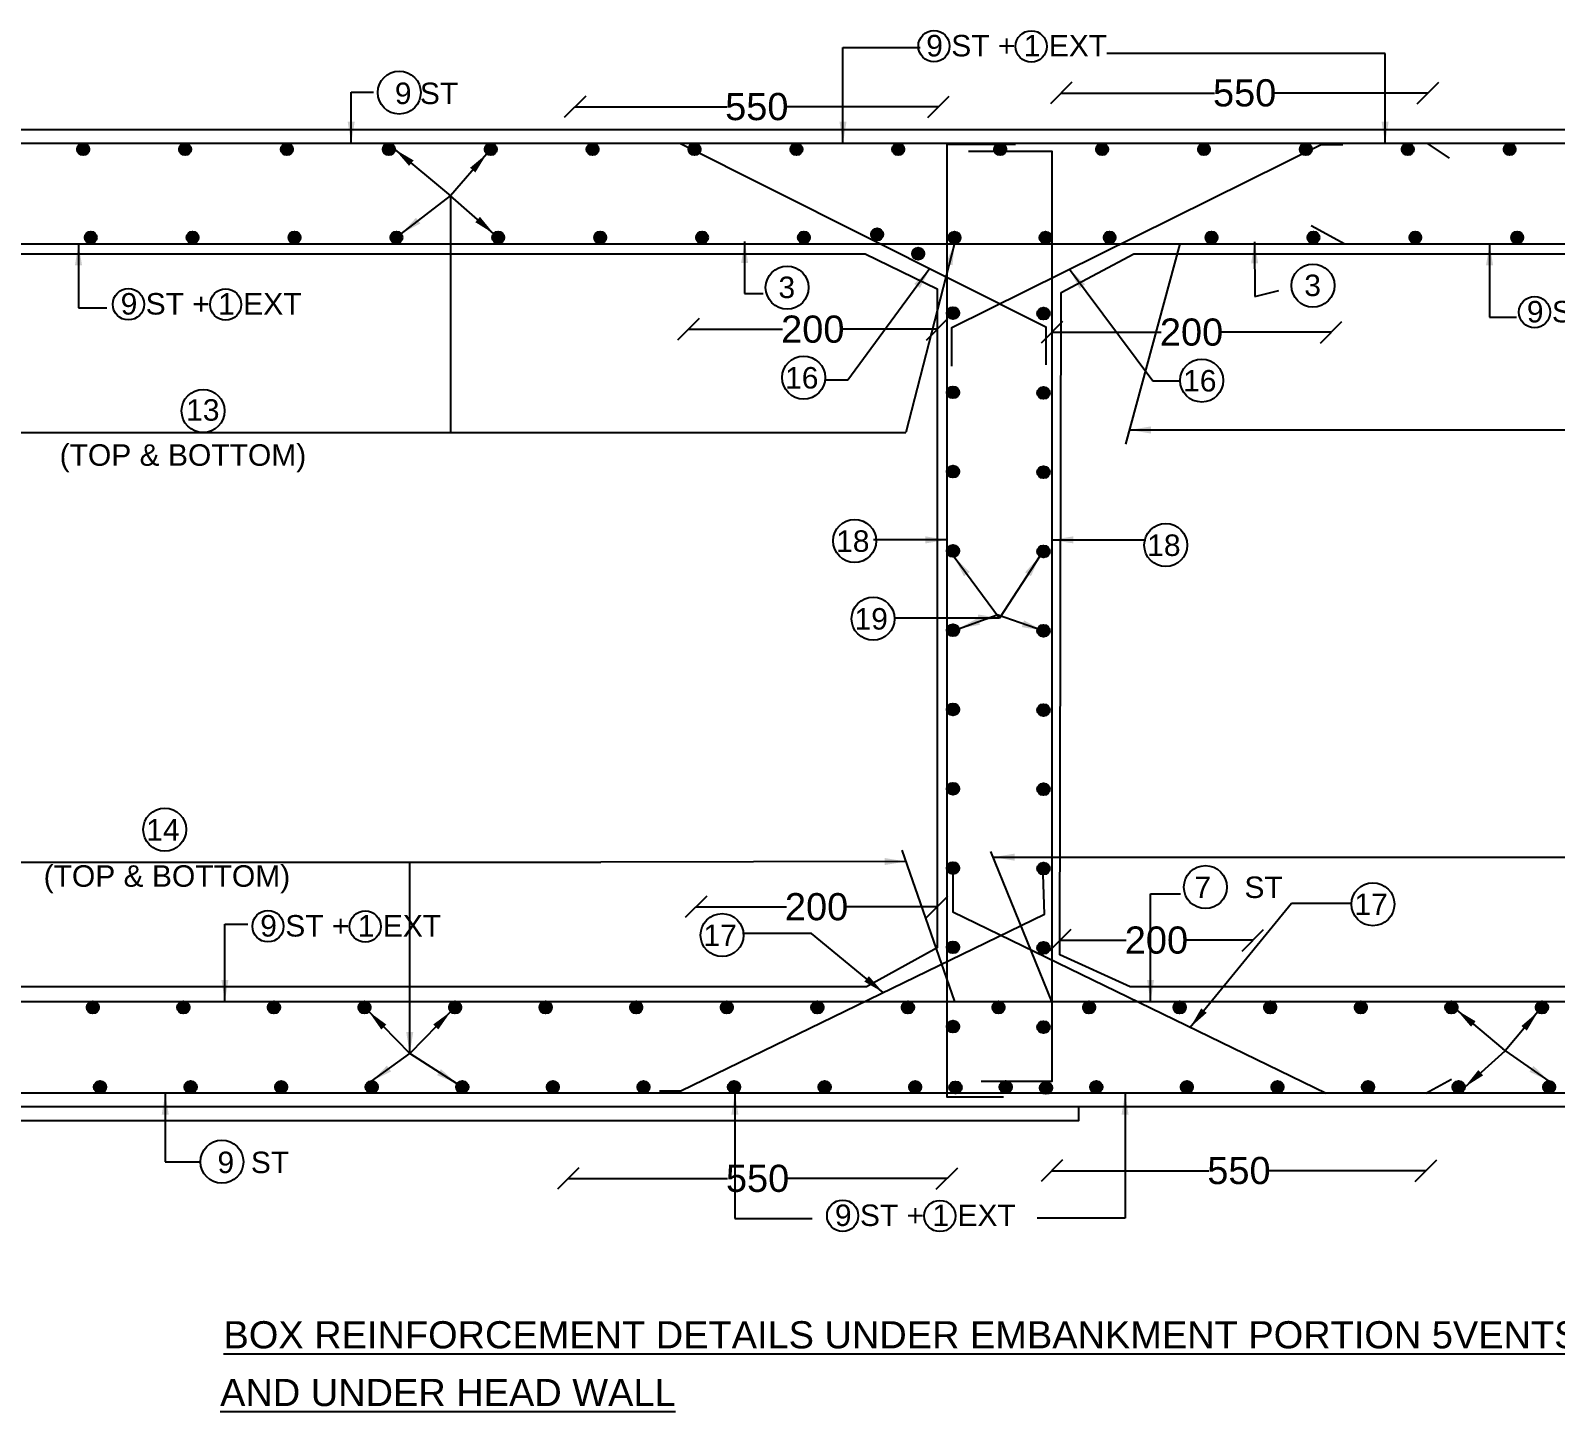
# Model space of a CAD drawing. Header units: millimetres. Extents: x 5124 to 6568637, y 2311 to 91879094.
# Drawn here: x 3691852 to 3698587, y 45939884 to 45945980 of the extents above; entities that cross this region are included whole.
import ezdxf

# ---------------------------------------------------------------- set-up
doc = ezdxf.new("R2010")
doc.units = ezdxf.units.MM
doc.header["$MEASUREMENT"] = 0
for name, color, linetype in [('DIMENSION', 7, 'Continuous'), ('DRAWING', 7, 'Continuous'), ('TEXT', 7, 'Continuous')]:
    doc.layers.add(name, color=color, linetype=linetype)
doc.styles.get("Standard").update_dxf_attribs({"font": 'arial.ttf', "height": 120})
doc.dimstyles.get("Standard").update_dxf_attribs({"dimtxt": 200, "dimasz": 110, "dimexe": 0.18, "dimexo": 0.0625, "dimgap": 0.09, "dimtad": 0, "dimtih": 1, "dimtoh": 1, "dimdec": 0, "dimzin": 0, "dimdsep": 46, "dimtxsty": 'Standard', "dimblk": 'OBLIQUE', "dimcen": 0.09, "dimse1": 1, "dimse2": 1, "dimadec": 0, "dimazin": 0, "dimtfac": 1, "dimtdec": 0, "dimtofl": 0, "dimtmove": 0, "dimatfit": 3, "dimfxl": 1, "dimtolj": 1, "dimtzin": 0, "dimarcsym": 0})

# ---------------------------------------------------------------- blocks, each defined once
blk = doc.blocks.new('_Oblique')
at = {"color": 0, "linetype": 'ByBlock', "lineweight": -2}
blk.add_line((-0.5, -0.5), (0.5, 0.5), dxfattribs=at)
blk = doc.blocks.new('*D122')
at = {"layer": 'Defpoints', "color": 0, "linetype": 'Continuous', "transparency": 16777216}
for p in [(3694227, 45941288.7), (3695899.9, 45941273.3), (3695899.9, 45940912.3)]:
    blk.add_point(p, dxfattribs=at)
at = {"layer": 'DIMENSION', "color": 0, "linetype": 'Continuous', "lineweight": -2, "transparency": 16777216}
for p, q in [((3694227, 45940912.3), (3694931, 45940912.3)), ((3695899.9, 45940912.3), (3695195.9, 45940912.3))]:
    blk.add_line(p, q, dxfattribs=at)
at = {"layer": 'DIMENSION', "color": 0, "linetype": 'Continuous', "lineweight": -2, "transparency": 16777216, "xscale": 95, "yscale": 95, "zscale": 95, "rotation": 180}
blk.add_blockref('_Oblique', (3694227, 45940912.3), dxfattribs=at)
at = {"layer": 'DIMENSION', "color": 0, "linetype": 'Continuous', "lineweight": -2, "transparency": 16777216, "xscale": 95, "yscale": 95, "zscale": 95}
blk.add_blockref('_Oblique', (3695899.9, 45940912.3), dxfattribs=at)
at = {"layer": 'DIMENSION', "color": 0, "linetype": 'Continuous', "transparency": 16777216, "insert": (3695063.4, 45940912.3), "char_height": 120, "attachment_point": 5}
blk.add_mtext('\\A1;550', dxfattribs=at)
blk = doc.blocks.new('*D123')
at = {"layer": 'Defpoints', "color": 0, "linetype": 'Continuous', "transparency": 16777216}
for p in [(3696363.1, 45941340.1), (3698015.4, 45941288.7), (3698015.4, 45940946.9)]:
    blk.add_point(p, dxfattribs=at)
at = {"layer": 'DIMENSION', "color": 0, "linetype": 'Continuous', "lineweight": -2, "transparency": 16777216}
for p, q in [((3696363.1, 45940946.9), (3697056.8, 45940946.9)), ((3698015.4, 45940946.9), (3697321.7, 45940946.9))]:
    blk.add_line(p, q, dxfattribs=at)
at = {"layer": 'DIMENSION', "color": 0, "linetype": 'Continuous', "lineweight": -2, "transparency": 16777216, "xscale": 95, "yscale": 95, "zscale": 95, "rotation": 180}
blk.add_blockref('_Oblique', (3696363.1, 45940946.9), dxfattribs=at)
at = {"layer": 'DIMENSION', "color": 0, "linetype": 'Continuous', "lineweight": -2, "transparency": 16777216, "xscale": 95, "yscale": 95, "zscale": 95}
blk.add_blockref('_Oblique', (3698015.4, 45940946.9), dxfattribs=at)
at = {"layer": 'DIMENSION', "color": 0, "linetype": 'Continuous', "transparency": 16777216, "insert": (3697189.3, 45940946.9), "char_height": 120, "attachment_point": 5}
blk.add_mtext('\\A1;550', dxfattribs=at)
blk = doc.blocks.new('*D124')
at = {"layer": 'Defpoints', "color": 0, "linetype": 'Continuous', "transparency": 16777216}
for p in [(3696399.1, 45941944.5), (3697250.7, 45941964.2), (3697250.7, 45941694.4)]:
    blk.add_point(p, dxfattribs=at)
at = {"layer": 'DIMENSION', "color": 0, "linetype": 'Continuous', "lineweight": -2, "transparency": 16777216}
for p, q in [((3696399.1, 45941964.2), (3696691.4, 45941964.2)), ((3697250.7, 45941964.2), (3696958.4, 45941964.2))]:
    blk.add_line(p, q, dxfattribs=at)
at = {"layer": 'DIMENSION', "color": 0, "linetype": 'Continuous', "lineweight": -2, "transparency": 16777216, "xscale": 95, "yscale": 95, "zscale": 95, "rotation": 180}
blk.add_blockref('_Oblique', (3696399.1, 45941964.2), dxfattribs=at)
at = {"layer": 'DIMENSION', "color": 0, "linetype": 'Continuous', "lineweight": -2, "transparency": 16777216, "xscale": 95, "yscale": 95, "zscale": 95}
blk.add_blockref('_Oblique', (3697250.7, 45941964.2), dxfattribs=at)
at = {"layer": 'DIMENSION', "color": 0, "linetype": 'Continuous', "transparency": 16777216, "insert": (3696824.9, 45941964.2), "char_height": 120, "attachment_point": 5}
blk.add_mtext('\\A1;200', dxfattribs=at)
blk = doc.blocks.new('*D125')
at = {"layer": 'Defpoints', "color": 0, "linetype": 'Continuous', "transparency": 16777216}
for p in [(3694791.1, 45942128.8), (3694791.1, 45942111.5), (3695856.7, 45942128.8)]:
    blk.add_point(p, dxfattribs=at)
at = {"layer": 'DIMENSION', "color": 0, "linetype": 'Continuous', "lineweight": -2, "transparency": 16777216}
for p, q in [((3694791.1, 45942111.5), (3695190.4, 45942111.5)), ((3695856.7, 45942111.5), (3695457.4, 45942111.5))]:
    blk.add_line(p, q, dxfattribs=at)
at = {"layer": 'DIMENSION', "color": 0, "linetype": 'Continuous', "lineweight": -2, "transparency": 16777216, "xscale": 95, "yscale": 95, "zscale": 95, "rotation": 180}
blk.add_blockref('_Oblique', (3694791.1, 45942111.5), dxfattribs=at)
at = {"layer": 'DIMENSION', "color": 0, "linetype": 'Continuous', "lineweight": -2, "transparency": 16777216, "xscale": 95, "yscale": 95, "zscale": 95}
blk.add_blockref('_Oblique', (3695856.7, 45942111.5), dxfattribs=at)
at = {"layer": 'DIMENSION', "color": 0, "linetype": 'Continuous', "transparency": 16777216, "insert": (3695323.9, 45942111.5), "char_height": 120, "attachment_point": 5}
blk.add_mtext('\\A1;200', dxfattribs=at)
blk = doc.blocks.new('*D130')
at = {"layer": 'Defpoints', "color": 0, "linetype": 'Continuous', "transparency": 16777216}
for p in [(3696404.4, 45945704.5), (3696404.4, 45945543.8), (3698024.5, 45945543.8)]:
    blk.add_point(p, dxfattribs=at)
at = {"layer": 'DIMENSION', "color": 0, "linetype": 'Continuous', "lineweight": -2, "transparency": 16777216}
for p, q in [((3696404.4, 45945704.5), (3697082, 45945704.5)), ((3698024.5, 45945704.5), (3697346.9, 45945704.5))]:
    blk.add_line(p, q, dxfattribs=at)
at = {"layer": 'DIMENSION', "color": 0, "linetype": 'Continuous', "lineweight": -2, "transparency": 16777216, "xscale": 95, "yscale": 95, "zscale": 95, "rotation": 180}
blk.add_blockref('_Oblique', (3696404.4, 45945704.5), dxfattribs=at)
at = {"layer": 'DIMENSION', "color": 0, "linetype": 'Continuous', "lineweight": -2, "transparency": 16777216, "xscale": 95, "yscale": 95, "zscale": 95}
blk.add_blockref('_Oblique', (3698024.5, 45945704.5), dxfattribs=at)
at = {"layer": 'DIMENSION', "color": 0, "linetype": 'Continuous', "transparency": 16777216, "insert": (3697214.5, 45945704.5), "char_height": 120, "attachment_point": 5}
blk.add_mtext('\\A1;550', dxfattribs=at)
blk = doc.blocks.new('*D131')
at = {"layer": 'Defpoints', "color": 0, "linetype": 'Continuous', "transparency": 16777216}
for p in [(3694257.2, 45945643.8), (3694257.2, 45945543.8), (3695862.7, 45945543.8)]:
    blk.add_point(p, dxfattribs=at)
at = {"layer": 'DIMENSION', "color": 0, "linetype": 'Continuous', "lineweight": -2, "transparency": 16777216}
for p, q in [((3694257.2, 45945643.8), (3694927.5, 45945643.8)), ((3695862.7, 45945643.8), (3695192.4, 45945643.8))]:
    blk.add_line(p, q, dxfattribs=at)
at = {"layer": 'DIMENSION', "color": 0, "linetype": 'Continuous', "lineweight": -2, "transparency": 16777216, "xscale": 95, "yscale": 95, "zscale": 95, "rotation": 180}
blk.add_blockref('_Oblique', (3694257.2, 45945643.8), dxfattribs=at)
at = {"layer": 'DIMENSION', "color": 0, "linetype": 'Continuous', "lineweight": -2, "transparency": 16777216, "xscale": 95, "yscale": 95, "zscale": 95}
blk.add_blockref('_Oblique', (3695862.7, 45945643.8), dxfattribs=at)
at = {"layer": 'DIMENSION', "color": 0, "linetype": 'Continuous', "transparency": 16777216, "insert": (3695059.9, 45945643.8), "char_height": 120, "attachment_point": 5}
blk.add_mtext('\\A1;550', dxfattribs=at)
blk = doc.blocks.new('*D132')
at = {"layer": 'Defpoints', "color": 0, "linetype": 'Continuous', "transparency": 16777216}
for p in [(3694757.7, 45944661.3), (3694757.7, 45944652.8), (3695856.7, 45944652.8)]:
    blk.add_point(p, dxfattribs=at)
at = {"layer": 'DIMENSION', "color": 0, "linetype": 'Continuous', "lineweight": -2, "transparency": 16777216}
for p, q in [((3694757.7, 45944661.3), (3695173.7, 45944661.3)), ((3695856.7, 45944661.3), (3695440.6, 45944661.3))]:
    blk.add_line(p, q, dxfattribs=at)
at = {"layer": 'DIMENSION', "color": 0, "linetype": 'Continuous', "lineweight": -2, "transparency": 16777216, "xscale": 95, "yscale": 95, "zscale": 95, "rotation": 180}
blk.add_blockref('_Oblique', (3694757.7, 45944661.3), dxfattribs=at)
at = {"layer": 'DIMENSION', "color": 0, "linetype": 'Continuous', "lineweight": -2, "transparency": 16777216, "xscale": 95, "yscale": 95, "zscale": 95}
blk.add_blockref('_Oblique', (3695856.7, 45944661.3), dxfattribs=at)
at = {"layer": 'DIMENSION', "color": 0, "linetype": 'Continuous', "transparency": 16777216, "insert": (3695307.2, 45944661.3), "char_height": 120, "attachment_point": 5}
blk.add_mtext('\\A1;200', dxfattribs=at)
blk = doc.blocks.new('*D133')
at = {"layer": 'Defpoints', "color": 0, "linetype": 'Continuous', "transparency": 16777216}
for p in [(3696363.1, 45944661.3), (3697596.7, 45944661.3), (3697596.7, 45944648.3)]:
    blk.add_point(p, dxfattribs=at)
at = {"layer": 'DIMENSION', "color": 0, "linetype": 'Continuous', "lineweight": -2, "transparency": 16777216}
for p, q in [((3696363.1, 45944648.3), (3696846.4, 45944648.3)), ((3697596.7, 45944648.3), (3697113.4, 45944648.3))]:
    blk.add_line(p, q, dxfattribs=at)
at = {"layer": 'DIMENSION', "color": 0, "linetype": 'Continuous', "lineweight": -2, "transparency": 16777216, "xscale": 95, "yscale": 95, "zscale": 95, "rotation": 180}
blk.add_blockref('_Oblique', (3696363.1, 45944648.3), dxfattribs=at)
at = {"layer": 'DIMENSION', "color": 0, "linetype": 'Continuous', "lineweight": -2, "transparency": 16777216, "xscale": 95, "yscale": 95, "zscale": 95}
blk.add_blockref('_Oblique', (3697596.7, 45944648.3), dxfattribs=at)
at = {"layer": 'DIMENSION', "color": 0, "linetype": 'Continuous', "transparency": 16777216, "insert": (3696979.9, 45944648.3), "char_height": 120, "attachment_point": 5}
blk.add_mtext('\\A1;200', dxfattribs=at)

msp = doc.modelspace()

# ---------------------------------------------------------------- hatches: boundary and pattern name
at = {"layer": 'DRAWING', "linetype": 'Continuous'}
for points in [[(3692058.5, 45945456.8, 1), (3692111.2, 45945456.8, 1)], [(3692058.5, 45945455.8, 1), (3692111.2, 45945455.8, 1)], [(3692508.5, 45945456.8, 1), (3692561.2, 45945456.8, 1)], [(3692508.5, 45945455.8, 1), (3692561.2, 45945455.8, 1)], [(3692958.5, 45945456.8, 1), (3693011.2, 45945456.8, 1)], [(3692958.5, 45945455.8, 1), (3693011.2, 45945455.8, 1)], [(3693408.5, 45945456.8, 1), (3693461.2, 45945456.8, 1)], [(3693408.5, 45945455.8, 1), (3693461.2, 45945455.8, 1)], [(3693858.5, 45945456.8, 1), (3693911.2, 45945456.8, 1)], [(3693858.5, 45945455.8, 1), (3693911.2, 45945455.8, 1)], [(3694308.5, 45945456.8, 1), (3694361.2, 45945456.8, 1)], [(3694308.5, 45945455.8, 1), (3694361.2, 45945455.8, 1)], [(3694758.5, 45945456.8, 1), (3694811.2, 45945456.8, 1)], [(3694758.5, 45945455.8, 1), (3694811.2, 45945455.8, 1)], [(3695208.5, 45945456.8, 1), (3695261.2, 45945456.8, 1)], [(3695208.5, 45945455.8, 1), (3695261.2, 45945455.8, 1)], [(3695658.5, 45945456.8, 1), (3695711.2, 45945456.8, 1)], [(3695658.5, 45945455.8, 1), (3695711.2, 45945455.8, 1)], [(3696108.5, 45945456.8, 1), (3696161.2, 45945456.8, 1)], [(3696108.5, 45945455.8, 1), (3696161.2, 45945455.8, 1)], [(3696558.5, 45945456.8, 1), (3696611.2, 45945456.8, 1)], [(3696558.5, 45945455.8, 1), (3696611.2, 45945455.8, 1)], [(3697008.5, 45945456.8, 1), (3697061.2, 45945456.8, 1)], [(3697008.5, 45945455.8, 1), (3697061.2, 45945455.8, 1)], [(3697458.5, 45945456.8, 1), (3697511.2, 45945456.8, 1)], [(3697458.5, 45945455.8, 1), (3697511.2, 45945455.8, 1)], [(3697908.5, 45945456.8, 1), (3697961.2, 45945456.8, 1)], [(3697908.5, 45945455.8, 1), (3697961.2, 45945455.8, 1)], [(3698358.5, 45945456.8, 1), (3698411.2, 45945456.8, 1)], [(3698358.5, 45945455.8, 1), (3698411.2, 45945455.8, 1)], [(3692092, 45945067, 1), (3692144.7, 45945067, 1)], [(3692092, 45945066, 1), (3692144.7, 45945066, 1)], [(3692542, 45945067, 1), (3692594.7, 45945067, 1)], [(3692542, 45945066, 1), (3692594.7, 45945066, 1)], [(3692992, 45945067, 1), (3693044.7, 45945067, 1)], [(3692992, 45945066, 1), (3693044.7, 45945066, 1)], [(3693442, 45945067, 1), (3693494.7, 45945067, 1)], [(3693442, 45945066, 1), (3693494.7, 45945066, 1)], [(3693892, 45945067, 1), (3693944.7, 45945067, 1)], [(3693892, 45945066, 1), (3693944.7, 45945066, 1)], [(3694342, 45945067, 1), (3694394.7, 45945067, 1)], [(3694342, 45945066, 1), (3694394.7, 45945066, 1)], [(3694792, 45945067, 1), (3694844.7, 45945067, 1)], [(3694792, 45945066, 1), (3694844.7, 45945066, 1)], [(3695242, 45945067, 1), (3695294.7, 45945067, 1)], [(3695242, 45945066, 1), (3695294.7, 45945066, 1)], [(3695564.7, 45945080.8, 1), (3695617.4, 45945080.8, 1)], [(3695564.7, 45945079.8, 1), (3695617.4, 45945079.8, 1)], [(3695906.6, 45945066.5, 1), (3695959.3, 45945066.5, 1)], [(3695906.6, 45945065.5, 1), (3695959.3, 45945065.5, 1)], [(3696309, 45945066.5, 1), (3696361.7, 45945066.5, 1)], [(3696309, 45945065.5, 1), (3696361.7, 45945065.5, 1)], [(3696592, 45945067, 1), (3696644.7, 45945067, 1)], [(3696592, 45945066, 1), (3696644.7, 45945066, 1)], [(3697042, 45945067, 1), (3697094.7, 45945067, 1)], [(3697042, 45945066, 1), (3697094.7, 45945066, 1)], [(3697492, 45945067, 1), (3697544.7, 45945067, 1)], [(3697492, 45945066, 1), (3697544.7, 45945066, 1)], [(3697942, 45945067, 1), (3697994.7, 45945067, 1)], [(3697942, 45945066, 1), (3697994.7, 45945066, 1)], [(3698392, 45945067, 1), (3698444.7, 45945067, 1)], [(3698392, 45945066, 1), (3698444.7, 45945066, 1)], [(3695746.4, 45944995.7, 1), (3695799.1, 45944995.7, 1)], [(3695746.4, 45944994.7, 1), (3695799.1, 45944994.7, 1)], [(3695898.9, 45944733, 1), (3695951.6, 45944733, 1)], [(3695899.9, 45944733, 1), (3695952.6, 45944733, 1)], [(3695899.9, 45944733, 1), (3695952.6, 45944733, 1)], [(3695900.9, 45944733, 1), (3695953.6, 45944733, 1)], [(3696298.7, 45944730.6, 1), (3696351.4, 45944730.6, 1)], [(3696299.7, 45944730.6, 1), (3696352.4, 45944730.6, 1)], [(3696299.7, 45944730.6, 1), (3696352.4, 45944730.6, 1)], [(3696300.7, 45944730.6, 1), (3696353.4, 45944730.6, 1)], [(3695898.9, 45944383, 1), (3695951.6, 45944383, 1)], [(3695899.9, 45944383, 1), (3695952.6, 45944383, 1)], [(3695899.9, 45944383, 1), (3695952.6, 45944383, 1)], [(3695900.9, 45944383, 1), (3695953.6, 45944383, 1)], [(3696298.7, 45944380.6, 1), (3696351.4, 45944380.6, 1)], [(3696299.7, 45944380.6, 1), (3696352.4, 45944380.6, 1)], [(3696299.7, 45944380.6, 1), (3696352.4, 45944380.6, 1)], [(3696300.7, 45944380.6, 1), (3696353.4, 45944380.6, 1)], [(3695898.9, 45944033, 1), (3695951.6, 45944033, 1)], [(3695899.9, 45944033, 1), (3695952.6, 45944033, 1)], [(3695899.9, 45944033, 1), (3695952.6, 45944033, 1)], [(3695900.9, 45944033, 1), (3695953.6, 45944033, 1)], [(3696298.7, 45944030.6, 1), (3696351.4, 45944030.6, 1)], [(3696299.7, 45944030.6, 1), (3696352.4, 45944030.6, 1)], [(3696299.7, 45944030.6, 1), (3696352.4, 45944030.6, 1)], [(3696300.7, 45944030.6, 1), (3696353.4, 45944030.6, 1)], [(3695898.9, 45943683, 1), (3695951.6, 45943683, 1)], [(3695899.9, 45943683, 1), (3695952.6, 45943683, 1)], [(3695899.9, 45943683, 1), (3695952.6, 45943683, 1)], [(3695900.9, 45943683, 1), (3695953.6, 45943683, 1)], [(3696298.7, 45943680.6, 1), (3696351.4, 45943680.6, 1)], [(3696299.7, 45943680.6, 1), (3696352.4, 45943680.6, 1)], [(3696299.7, 45943680.6, 1), (3696352.4, 45943680.6, 1)], [(3696300.7, 45943680.6, 1), (3696353.4, 45943680.6, 1)], [(3695898.9, 45943333, 1), (3695951.6, 45943333, 1)], [(3695899.9, 45943333, 1), (3695952.6, 45943333, 1)], [(3695899.9, 45943333, 1), (3695952.6, 45943333, 1)], [(3695900.9, 45943333, 1), (3695953.6, 45943333, 1)], [(3696298.7, 45943330.6, 1), (3696351.4, 45943330.6, 1)], [(3696299.7, 45943330.6, 1), (3696352.4, 45943330.6, 1)], [(3696299.7, 45943330.6, 1), (3696352.4, 45943330.6, 1)], [(3696300.7, 45943330.6, 1), (3696353.4, 45943330.6, 1)], [(3695898.9, 45942983, 1), (3695951.6, 45942983, 1)], [(3695899.9, 45942983, 1), (3695952.6, 45942983, 1)], [(3695899.9, 45942983, 1), (3695952.6, 45942983, 1)], [(3695900.9, 45942983, 1), (3695953.6, 45942983, 1)], [(3696298.7, 45942980.6, 1), (3696351.4, 45942980.6, 1)], [(3696299.7, 45942980.6, 1), (3696352.4, 45942980.6, 1)], [(3696299.7, 45942980.6, 1), (3696352.4, 45942980.6, 1)], [(3696300.7, 45942980.6, 1), (3696353.4, 45942980.6, 1)], [(3695898.9, 45942633, 1), (3695951.6, 45942633, 1)], [(3695899.9, 45942633, 1), (3695952.6, 45942633, 1)], [(3695899.9, 45942633, 1), (3695952.6, 45942633, 1)], [(3695900.9, 45942633, 1), (3695953.6, 45942633, 1)], [(3696298.7, 45942630.6, 1), (3696351.4, 45942630.6, 1)], [(3696299.7, 45942630.6, 1), (3696352.4, 45942630.6, 1)], [(3696299.7, 45942630.6, 1), (3696352.4, 45942630.6, 1)], [(3696300.7, 45942630.6, 1), (3696353.4, 45942630.6, 1)], [(3695898.9, 45942283, 1), (3695951.6, 45942283, 1)], [(3695899.9, 45942283, 1), (3695952.6, 45942283, 1)], [(3695899.9, 45942283, 1), (3695952.6, 45942283, 1)], [(3695900.9, 45942283, 1), (3695953.6, 45942283, 1)], [(3696298.7, 45942280.6, 1), (3696351.4, 45942280.6, 1)], [(3696299.7, 45942280.6, 1), (3696352.4, 45942280.6, 1)], [(3696299.7, 45942280.6, 1), (3696352.4, 45942280.6, 1)], [(3696300.7, 45942280.6, 1), (3696353.4, 45942280.6, 1)], [(3695898.9, 45941933, 1), (3695951.6, 45941933, 1)], [(3695899.9, 45941933, 1), (3695952.6, 45941933, 1)], [(3695899.9, 45941933, 1), (3695952.6, 45941933, 1)], [(3695900.9, 45941933, 1), (3695953.6, 45941933, 1)], [(3696298.7, 45941930.6, 1), (3696351.4, 45941930.6, 1)], [(3696299.7, 45941930.6, 1), (3696352.4, 45941930.6, 1)], [(3696299.7, 45941930.6, 1), (3696352.4, 45941930.6, 1)], [(3696300.7, 45941930.6, 1), (3696353.4, 45941930.6, 1)], [(3692100.7, 45941668.2, 1), (3692153.4, 45941668.2, 1)], [(3692100.7, 45941667.2, 1), (3692153.4, 45941667.2, 1)], [(3692101.7, 45941668.2, 1), (3692154.4, 45941668.2, 1)], [(3692101.7, 45941667.2, 1), (3692154.4, 45941667.2, 1)], [(3692500.7, 45941668.2, 1), (3692553.4, 45941668.2, 1)], [(3692500.7, 45941667.2, 1), (3692553.4, 45941667.2, 1)], [(3692501.7, 45941668.2, 1), (3692554.4, 45941668.2, 1)], [(3692501.7, 45941667.2, 1), (3692554.4, 45941667.2, 1)], [(3692900.7, 45941668.2, 1), (3692953.4, 45941668.2, 1)], [(3692900.7, 45941667.2, 1), (3692953.4, 45941667.2, 1)], [(3692901.7, 45941668.2, 1), (3692954.4, 45941668.2, 1)], [(3692901.7, 45941667.2, 1), (3692954.4, 45941667.2, 1)], [(3693300.7, 45941668.2, 1), (3693353.4, 45941668.2, 1)], [(3693300.7, 45941667.2, 1), (3693353.4, 45941667.2, 1)], [(3693301.7, 45941668.2, 1), (3693354.4, 45941668.2, 1)], [(3693301.7, 45941667.2, 1), (3693354.4, 45941667.2, 1)], [(3693700.7, 45941668.2, 1), (3693753.4, 45941668.2, 1)], [(3693700.7, 45941667.2, 1), (3693753.4, 45941667.2, 1)], [(3693701.7, 45941668.2, 1), (3693754.4, 45941668.2, 1)], [(3693701.7, 45941667.2, 1), (3693754.4, 45941667.2, 1)], [(3694100.7, 45941668.2, 1), (3694153.4, 45941668.2, 1)], [(3694100.7, 45941667.2, 1), (3694153.4, 45941667.2, 1)], [(3694101.7, 45941668.2, 1), (3694154.4, 45941668.2, 1)], [(3694101.7, 45941667.2, 1), (3694154.4, 45941667.2, 1)], [(3694500.7, 45941668.2, 1), (3694553.4, 45941668.2, 1)], [(3694500.7, 45941667.2, 1), (3694553.4, 45941667.2, 1)], [(3694501.7, 45941668.2, 1), (3694554.4, 45941668.2, 1)], [(3694501.7, 45941667.2, 1), (3694554.4, 45941667.2, 1)], [(3694900.7, 45941668.2, 1), (3694953.4, 45941668.2, 1)], [(3694900.7, 45941667.2, 1), (3694953.4, 45941667.2, 1)], [(3694901.7, 45941668.2, 1), (3694954.4, 45941668.2, 1)], [(3694901.7, 45941667.2, 1), (3694954.4, 45941667.2, 1)], [(3695300.7, 45941668.2, 1), (3695353.4, 45941668.2, 1)], [(3695300.7, 45941667.2, 1), (3695353.4, 45941667.2, 1)], [(3695301.7, 45941668.2, 1), (3695354.4, 45941668.2, 1)], [(3695301.7, 45941667.2, 1), (3695354.4, 45941667.2, 1)], [(3695700.7, 45941668.2, 1), (3695753.4, 45941668.2, 1)], [(3695700.7, 45941667.2, 1), (3695753.4, 45941667.2, 1)], [(3695701.7, 45941668.2, 1), (3695754.4, 45941668.2, 1)], [(3695701.7, 45941667.2, 1), (3695754.4, 45941667.2, 1)], [(3696100.7, 45941668.2, 1), (3696153.4, 45941668.2, 1)], [(3696100.7, 45941667.2, 1), (3696153.4, 45941667.2, 1)], [(3696101.7, 45941668.2, 1), (3696154.4, 45941668.2, 1)], [(3696101.7, 45941667.2, 1), (3696154.4, 45941667.2, 1)], [(3696500.7, 45941668.2, 1), (3696553.4, 45941668.2, 1)], [(3696500.7, 45941667.2, 1), (3696553.4, 45941667.2, 1)], [(3696501.7, 45941668.2, 1), (3696554.4, 45941668.2, 1)], [(3696501.7, 45941667.2, 1), (3696554.4, 45941667.2, 1)], [(3696900.7, 45941668.2, 1), (3696953.4, 45941668.2, 1)], [(3696900.7, 45941667.2, 1), (3696953.4, 45941667.2, 1)], [(3696901.7, 45941668.2, 1), (3696954.4, 45941668.2, 1)], [(3696901.7, 45941667.2, 1), (3696954.4, 45941667.2, 1)], [(3697300.7, 45941668.2, 1), (3697353.4, 45941668.2, 1)], [(3697300.7, 45941667.2, 1), (3697353.4, 45941667.2, 1)], [(3697301.7, 45941668.2, 1), (3697354.4, 45941668.2, 1)], [(3697301.7, 45941667.2, 1), (3697354.4, 45941667.2, 1)], [(3697700.7, 45941668.2, 1), (3697753.4, 45941668.2, 1)], [(3697700.7, 45941667.2, 1), (3697753.4, 45941667.2, 1)], [(3697701.7, 45941668.2, 1), (3697754.4, 45941668.2, 1)], [(3697701.7, 45941667.2, 1), (3697754.4, 45941667.2, 1)], [(3698100.7, 45941668.2, 1), (3698153.4, 45941668.2, 1)], [(3698100.7, 45941667.2, 1), (3698153.4, 45941667.2, 1)], [(3698101.7, 45941668.2, 1), (3698154.4, 45941668.2, 1)], [(3698101.7, 45941667.2, 1), (3698154.4, 45941667.2, 1)], [(3698500.7, 45941668.2, 1), (3698553.4, 45941668.2, 1)], [(3698500.7, 45941667.2, 1), (3698553.4, 45941667.2, 1)], [(3698501.7, 45941668.2, 1), (3698554.4, 45941668.2, 1)], [(3698501.7, 45941667.2, 1), (3698554.4, 45941667.2, 1)], [(3695898.9, 45941583, 1), (3695951.6, 45941583, 1)], [(3695899.9, 45941583, 1), (3695952.6, 45941583, 1)], [(3695899.9, 45941583, 1), (3695952.6, 45941583, 1)], [(3695900.9, 45941583, 1), (3695953.6, 45941583, 1)], [(3696298.7, 45941580.6, 1), (3696351.4, 45941580.6, 1)], [(3696299.7, 45941580.6, 1), (3696352.4, 45941580.6, 1)], [(3696299.7, 45941580.6, 1), (3696352.4, 45941580.6, 1)], [(3696300.7, 45941580.6, 1), (3696353.4, 45941580.6, 1)], [(3692132.5, 45941316.8, 1), (3692185.2, 45941316.8, 1)], [(3692132.5, 45941315.8, 1), (3692185.2, 45941315.8, 1)], [(3692133.5, 45941316.8, 1), (3692186.2, 45941316.8, 1)], [(3692133.5, 45941315.8, 1), (3692186.2, 45941315.8, 1)], [(3692532.5, 45941316.8, 1), (3692585.2, 45941316.8, 1)], [(3692532.5, 45941315.8, 1), (3692585.2, 45941315.8, 1)], [(3692533.5, 45941316.8, 1), (3692586.2, 45941316.8, 1)], [(3692533.5, 45941315.8, 1), (3692586.2, 45941315.8, 1)], [(3692932.5, 45941316.8, 1), (3692985.2, 45941316.8, 1)], [(3692932.5, 45941315.8, 1), (3692985.2, 45941315.8, 1)], [(3692933.5, 45941316.8, 1), (3692986.2, 45941316.8, 1)], [(3692933.5, 45941315.8, 1), (3692986.2, 45941315.8, 1)], [(3693332.5, 45941316.8, 1), (3693385.2, 45941316.8, 1)], [(3693332.5, 45941315.8, 1), (3693385.2, 45941315.8, 1)], [(3693333.5, 45941316.8, 1), (3693386.2, 45941316.8, 1)], [(3693333.5, 45941315.8, 1), (3693386.2, 45941315.8, 1)], [(3693732.5, 45941316.8, 1), (3693785.2, 45941316.8, 1)], [(3693732.5, 45941315.8, 1), (3693785.2, 45941315.8, 1)], [(3693733.5, 45941316.8, 1), (3693786.2, 45941316.8, 1)], [(3693733.5, 45941315.8, 1), (3693786.2, 45941315.8, 1)], [(3694132.5, 45941316.8, 1), (3694185.2, 45941316.8, 1)], [(3694132.5, 45941315.8, 1), (3694185.2, 45941315.8, 1)], [(3694133.5, 45941316.8, 1), (3694186.2, 45941316.8, 1)], [(3694133.5, 45941315.8, 1), (3694186.2, 45941315.8, 1)], [(3694532.5, 45941316.8, 1), (3694585.2, 45941316.8, 1)], [(3694532.5, 45941315.8, 1), (3694585.2, 45941315.8, 1)], [(3694533.5, 45941316.8, 1), (3694586.2, 45941316.8, 1)], [(3694533.5, 45941315.8, 1), (3694586.2, 45941315.8, 1)], [(3694932.5, 45941316.8, 1), (3694985.2, 45941316.8, 1)], [(3694932.5, 45941315.8, 1), (3694985.2, 45941315.8, 1)], [(3694933.5, 45941316.8, 1), (3694986.2, 45941316.8, 1)], [(3694933.5, 45941315.8, 1), (3694986.2, 45941315.8, 1)], [(3695332.5, 45941316.8, 1), (3695385.2, 45941316.8, 1)], [(3695332.5, 45941315.8, 1), (3695385.2, 45941315.8, 1)], [(3695333.5, 45941316.8, 1), (3695386.2, 45941316.8, 1)], [(3695333.5, 45941315.8, 1), (3695386.2, 45941315.8, 1)], [(3695732.5, 45941316.8, 1), (3695785.2, 45941316.8, 1)], [(3695732.5, 45941315.8, 1), (3695785.2, 45941315.8, 1)], [(3695733.5, 45941316.8, 1), (3695786.2, 45941316.8, 1)], [(3695733.5, 45941315.8, 1), (3695786.2, 45941315.8, 1)], [(3695910.1, 45941314.6, 1), (3695962.8, 45941314.6, 1)], [(3695911.1, 45941314.6, 1), (3695963.8, 45941314.6, 1)], [(3695911.1, 45941314.6, 1), (3695963.8, 45941314.6, 1)], [(3695912.1, 45941314.6, 1), (3695964.8, 45941314.6, 1)], [(3696132.5, 45941316.8, 1), (3696185.2, 45941316.8, 1)], [(3696132.5, 45941315.8, 1), (3696185.2, 45941315.8, 1)], [(3696133.5, 45941316.8, 1), (3696186.2, 45941316.8, 1)], [(3696133.5, 45941315.8, 1), (3696186.2, 45941315.8, 1)], [(3696309.9, 45941312.2, 1), (3696362.6, 45941312.2, 1)], [(3696310.9, 45941312.2, 1), (3696363.6, 45941312.2, 1)], [(3696310.9, 45941312.2, 1), (3696363.6, 45941312.2, 1)], [(3696311.9, 45941312.2, 1), (3696364.6, 45941312.2, 1)], [(3696532.5, 45941316.8, 1), (3696585.2, 45941316.8, 1)], [(3696532.5, 45941315.8, 1), (3696585.2, 45941315.8, 1)], [(3696533.5, 45941316.8, 1), (3696586.2, 45941316.8, 1)], [(3696533.5, 45941315.8, 1), (3696586.2, 45941315.8, 1)], [(3696932.5, 45941316.8, 1), (3696985.2, 45941316.8, 1)], [(3696932.5, 45941315.8, 1), (3696985.2, 45941315.8, 1)], [(3696933.5, 45941316.8, 1), (3696986.2, 45941316.8, 1)], [(3696933.5, 45941315.8, 1), (3696986.2, 45941315.8, 1)], [(3697332.5, 45941316.8, 1), (3697385.2, 45941316.8, 1)], [(3697332.5, 45941315.8, 1), (3697385.2, 45941315.8, 1)], [(3697333.5, 45941316.8, 1), (3697386.2, 45941316.8, 1)], [(3697333.5, 45941315.8, 1), (3697386.2, 45941315.8, 1)], [(3697732.5, 45941316.8, 1), (3697785.2, 45941316.8, 1)], [(3697732.5, 45941315.8, 1), (3697785.2, 45941315.8, 1)], [(3697733.5, 45941316.8, 1), (3697786.2, 45941316.8, 1)], [(3697733.5, 45941315.8, 1), (3697786.2, 45941315.8, 1)], [(3698132.5, 45941316.8, 1), (3698185.2, 45941316.8, 1)], [(3698132.5, 45941315.8, 1), (3698185.2, 45941315.8, 1)], [(3698133.5, 45941316.8, 1), (3698186.2, 45941316.8, 1)], [(3698133.5, 45941315.8, 1), (3698186.2, 45941315.8, 1)], [(3698532.5, 45941316.8, 1), (3698585.2, 45941316.8, 1)], [(3698532.5, 45941315.8, 1), (3698585.2, 45941315.8, 1)], [(3698533.5, 45941316.8, 1), (3698586.2, 45941316.8, 1)], [(3698533.5, 45941315.8, 1), (3698586.2, 45941315.8, 1)]]:
    msp.add_hatch(color=256, dxfattribs=at).paths.add_polyline_path(points)

# ---------------------------------------------------------------- linework, layer by layer
at = {"layer": 'DIMENSION', "linetype": 'Continuous'}
msp.add_lwpolyline([(3696481, 45941228.1), (3696481, 45941167.4), (3688820.1, 45941167.4), (3688820.1, 45941228.1), (3688861.9, 45941228.1)], dxfattribs=at)
for centre, radius in [((3695842.4, 45945911.5), 69), ((3696272.1, 45945910.3), 69), ((3693480.8, 45945706.5), 94.9), ((3695194, 45944845.4), 94.9), ((3697516.2, 45944854.2), 94.9), ((3692284.6, 45944771.8), 69), ((3692714.3, 45944770.6), 69), ((3698495, 45944737.2), 69), ((3695266.8, 45944448), 94.9), ((3697024.7, 45944435), 94.9), ((3692614.7, 45944300.7), 94.9), ((3695492.1, 45943727), 94.9), ((3696866, 45943708.9), 94.9), ((3695573.6, 45943383.8), 94.9), ((3692445.4, 45942452.6), 94.9), ((3697041.4, 45942198.7), 94.9), ((3697780.9, 45942123.3), 94.9), ((3692901.1, 45942025.9), 69), ((3693330.8, 45942024.7), 69), ((3694906.5, 45941986.8), 94.9), ((3692697.5, 45940986.5), 94.9), ((3695439, 45940748.1), 69), ((3695868.7, 45940746.9), 69)]:
    msp.add_circle(centre, radius, dxfattribs=at)
at = {"layer": 'DRAWING', "linetype": 'Continuous'}
for p, q in [((3688861.9, 45945543.8), (3700381.2, 45945543.8)), ((3688922.5, 45945483.2), (3700381.2, 45945483.2)), ((3700381.2, 45941288.7), (3688922.5, 45941288.7)), ((3700381.2, 45941228.1), (3688861.9, 45941228.1))]:
    msp.add_line(p, q, dxfattribs=at)
for points in [[(3694719.7, 45945483.2), (3696336.4, 45944672.4), (3696336.4, 45944504.7)], [(3696202.1, 45945477.2), (3695899.9, 45945477.2), (3695899.9, 45941273.3), (3696149.2, 45941273.3)], [(3695921.8, 45944497.9), (3695921.8, 45944669.6), (3697553.1, 45945477.7), (3697648.4, 45945477.7)], [(3698018.8, 45945483.2), (3698117.2, 45945417.3)], [(3695994.5, 45945447.5), (3696363.1, 45945447.5), (3696363.1, 45941340.1), (3696050.7, 45941340.1)], [(3693707.2, 45945251.1), (3693707.2, 45944205.8)], [(3697508, 45945120.1), (3697656.7, 45945039.1)], [(3688922.5, 45945039.1), (3700381.2, 45945039.1)], [(3696928.8, 45945039.1), (3696688.6, 45944154.8)], [(3689422.5, 45944823.6), (3689743.9, 45944995.2), (3695539.2, 45944995.2), (3695856.7, 45944839.3), (3695856.7, 45941931.2), (3695544.1, 45941758.6), (3689726.6, 45941758.6), (3689417.2, 45941900.1), (3689422.5, 45944823.6)], [(3696404.3, 45944823.6), (3696725.7, 45944995.2), (3700381.2, 45944995.2)], [(3700381.2, 45941758.6), (3696708.4, 45941758.6), (3696399, 45941900.1), (3696404.3, 45944823.6)], [(3689111.5, 45942344.4), (3689359.7, 45941694.4), (3702972, 45941694.4)], [(3695934.6, 45941694.4), (3695701.4, 45942362.6)], [(3696363.1, 45941694.4), (3696093.5, 45942356.3)], [(3694630.4, 45941299.3), (3694724, 45941299.3), (3696331.1, 45942079.2), (3696325.1, 45942254.3)], [(3695925.1, 45942256.6), (3695925.1, 45942089.1), (3697574.8, 45941288.7)], [(3698015.4, 45941288.7), (3698127.5, 45941350.8)]]:
    msp.add_lwpolyline(points, dxfattribs=at)
for centre in [(3692084.9, 45945456.8), (3692084.9, 45945455.8), (3692534.9, 45945456.8), (3692534.9, 45945455.8), (3692984.9, 45945456.8), (3692984.9, 45945455.8), (3693434.9, 45945456.8), (3693434.9, 45945455.8), (3693884.9, 45945456.8), (3693884.9, 45945455.8), (3694334.9, 45945456.8), (3694334.9, 45945455.8), (3694784.9, 45945456.8), (3694784.9, 45945455.8), (3695234.9, 45945456.8), (3695234.9, 45945455.8), (3695684.9, 45945456.8), (3695684.9, 45945455.8), (3696134.9, 45945456.8), (3696134.9, 45945455.8), (3696584.9, 45945456.8), (3696584.9, 45945455.8), (3697034.9, 45945456.8), (3697034.9, 45945455.8), (3697484.9, 45945456.8), (3697484.9, 45945455.8), (3697934.9, 45945456.8), (3697934.9, 45945455.8), (3698384.9, 45945456.8), (3698384.9, 45945455.8), (3692118.3, 45945067), (3692118.3, 45945066), (3692568.3, 45945067), (3692568.3, 45945066), (3693018.3, 45945067), (3693018.3, 45945066), (3693468.3, 45945067), (3693468.3, 45945066), (3693918.3, 45945067), (3693918.3, 45945066), (3694368.3, 45945067), (3694368.3, 45945066), (3694818.3, 45945067), (3694818.3, 45945066), (3695268.3, 45945067), (3695268.3, 45945066), (3695591, 45945080.8), (3695591, 45945079.8), (3695933, 45945066.5), (3695933, 45945065.5), (3696335.3, 45945066.5), (3696335.3, 45945065.5), (3696618.3, 45945067), (3696618.3, 45945066), (3697068.3, 45945067), (3697068.3, 45945066), (3697518.3, 45945067), (3697518.3, 45945066), (3697968.3, 45945067), (3697968.3, 45945066), (3698418.3, 45945067), (3698418.3, 45945066), (3695772.7, 45944995.7), (3695772.7, 45944994.7), (3695925.3, 45944733), (3695926.3, 45944733), (3695926.3, 45944733), (3695927.3, 45944733), (3696325.1, 45944730.6), (3696326.1, 45944730.6), (3696326.1, 45944730.6), (3696327.1, 45944730.6), (3695925.3, 45944383), (3695926.3, 45944383), (3695926.3, 45944383), (3695927.3, 45944383), (3696325.1, 45944380.6), (3696326.1, 45944380.6), (3696326.1, 45944380.6), (3696327.1, 45944380.6), (3695925.3, 45944033), (3695926.3, 45944033), (3695926.3, 45944033), (3695927.3, 45944033), (3696325.1, 45944030.6), (3696326.1, 45944030.6), (3696326.1, 45944030.6), (3696327.1, 45944030.6), (3695925.3, 45943683), (3695926.3, 45943683), (3695926.3, 45943683), (3695927.3, 45943683), (3696325.1, 45943680.6), (3696326.1, 45943680.6), (3696326.1, 45943680.6), (3696327.1, 45943680.6), (3695925.3, 45943333), (3695926.3, 45943333), (3695926.3, 45943333), (3695927.3, 45943333), (3696325.1, 45943330.6), (3696326.1, 45943330.6), (3696326.1, 45943330.6), (3696327.1, 45943330.6), (3695925.3, 45942983), (3695926.3, 45942983), (3695926.3, 45942983), (3695927.3, 45942983), (3696325.1, 45942980.6), (3696326.1, 45942980.6), (3696326.1, 45942980.6), (3696327.1, 45942980.6), (3695925.3, 45942633), (3695926.3, 45942633), (3695926.3, 45942633), (3695927.3, 45942633), (3696325.1, 45942630.6), (3696326.1, 45942630.6), (3696326.1, 45942630.6), (3696327.1, 45942630.6), (3695925.3, 45942283), (3695926.3, 45942283), (3695926.3, 45942283), (3695927.3, 45942283), (3696325.1, 45942280.6), (3696326.1, 45942280.6), (3696326.1, 45942280.6), (3696327.1, 45942280.6), (3695925.3, 45941933), (3695926.3, 45941933), (3695926.3, 45941933), (3695927.3, 45941933), (3696325.1, 45941930.6), (3696326.1, 45941930.6), (3696326.1, 45941930.6), (3696327.1, 45941930.6), (3692127, 45941668.2), (3692127, 45941667.2), (3692128, 45941668.2), (3692128, 45941667.2), (3692527, 45941668.2), (3692527, 45941667.2), (3692528, 45941668.2), (3692528, 45941667.2), (3692927, 45941668.2), (3692927, 45941667.2), (3692928, 45941668.2), (3692928, 45941667.2), (3693327, 45941668.2), (3693327, 45941667.2), (3693328, 45941668.2), (3693328, 45941667.2), (3693727, 45941668.2), (3693727, 45941667.2), (3693728, 45941668.2), (3693728, 45941667.2), (3694127, 45941668.2), (3694127, 45941667.2), (3694128, 45941668.2), (3694128, 45941667.2), (3694527, 45941668.2), (3694527, 45941667.2), (3694528, 45941668.2), (3694528, 45941667.2), (3694927, 45941668.2), (3694927, 45941667.2), (3694928, 45941668.2), (3694928, 45941667.2), (3695327, 45941668.2), (3695327, 45941667.2), (3695328, 45941668.2), (3695328, 45941667.2), (3695727, 45941668.2), (3695727, 45941667.2), (3695728, 45941668.2), (3695728, 45941667.2), (3696127, 45941668.2), (3696127, 45941667.2), (3696128, 45941668.2), (3696128, 45941667.2), (3696527, 45941668.2), (3696527, 45941667.2), (3696528, 45941668.2), (3696528, 45941667.2), (3696927, 45941668.2), (3696927, 45941667.2), (3696928, 45941668.2), (3696928, 45941667.2), (3697327, 45941668.2), (3697327, 45941667.2), (3697328, 45941668.2), (3697328, 45941667.2), (3697727, 45941668.2), (3697727, 45941667.2), (3697728, 45941668.2), (3697728, 45941667.2), (3698127, 45941668.2), (3698127, 45941667.2), (3698128, 45941668.2), (3698128, 45941667.2), (3698527, 45941668.2), (3698527, 45941667.2), (3698528, 45941668.2), (3698528, 45941667.2), (3695925.3, 45941583), (3695926.3, 45941583), (3695926.3, 45941583), (3695927.3, 45941583), (3696325.1, 45941580.6), (3696326.1, 45941580.6), (3696326.1, 45941580.6), (3696327.1, 45941580.6), (3692158.9, 45941316.8), (3692158.9, 45941315.8), (3692159.9, 45941316.8), (3692159.9, 45941315.8), (3692558.9, 45941316.8), (3692558.9, 45941315.8), (3692559.9, 45941316.8), (3692559.9, 45941315.8), (3692958.9, 45941316.8), (3692958.9, 45941315.8), (3692959.9, 45941316.8), (3692959.9, 45941315.8), (3693358.9, 45941316.8), (3693358.9, 45941315.8), (3693359.9, 45941316.8), (3693359.9, 45941315.8), (3693758.9, 45941316.8), (3693758.9, 45941315.8), (3693759.9, 45941316.8), (3693759.9, 45941315.8), (3694158.9, 45941316.8), (3694158.9, 45941315.8), (3694159.9, 45941316.8), (3694159.9, 45941315.8), (3694558.9, 45941316.8), (3694558.9, 45941315.8), (3694559.9, 45941316.8), (3694559.9, 45941315.8), (3694958.9, 45941316.8), (3694958.9, 45941315.8), (3694959.9, 45941316.8), (3694959.9, 45941315.8), (3695358.9, 45941316.8), (3695358.9, 45941315.8), (3695359.9, 45941316.8), (3695359.9, 45941315.8), (3695758.9, 45941316.8), (3695758.9, 45941315.8), (3695759.9, 45941316.8), (3695759.9, 45941315.8), (3695936.4, 45941314.6), (3695937.4, 45941314.6), (3695937.4, 45941314.6), (3695938.4, 45941314.6), (3696158.9, 45941316.8), (3696158.9, 45941315.8), (3696159.9, 45941316.8), (3696159.9, 45941315.8), (3696336.2, 45941312.2), (3696337.2, 45941312.2), (3696337.2, 45941312.2), (3696338.2, 45941312.2), (3696558.9, 45941316.8), (3696558.9, 45941315.8), (3696559.9, 45941316.8), (3696559.9, 45941315.8), (3696958.9, 45941316.8), (3696958.9, 45941315.8), (3696959.9, 45941316.8), (3696959.9, 45941315.8), (3697358.9, 45941316.8), (3697358.9, 45941315.8), (3697359.9, 45941316.8), (3697359.9, 45941315.8), (3697758.9, 45941316.8), (3697758.9, 45941315.8), (3697759.9, 45941316.8), (3697759.9, 45941315.8), (3698158.9, 45941316.8), (3698158.9, 45941315.8), (3698159.9, 45941316.8), (3698159.9, 45941315.8), (3698558.9, 45941316.8), (3698558.9, 45941315.8), (3698559.9, 45941316.8), (3698559.9, 45941315.8)]:
    msp.add_circle(centre, 26.4, dxfattribs=at)

# ---------------------------------------------------------------- texts
at = {"layer": 'DIMENSION', "linetype": 'Continuous', "insert": (3692689.7, 45940027.8), "char_height": 120, "width": 2852.619, "attachment_point": 1}
msp.add_mtext('{\\LAND UNDER HEAD WALL}', dxfattribs=at)
at = {"layer": 'TEXT'}
for s, height, p in [('9 ST + 1 EXT', 94.844, (3695808.3, 45945866.1)), ('9 ST ', 94.84, (3693461.5, 45945655.6)), ('3', 94.8, (3695155.6, 45944799.2)), ('3', 94.8, (3697477.8, 45944808)), ('9 ST + 1 EXT', 94.844, (3692250.5, 45944726.4)), ('9 ST + 1 EXT', 94.844, (3698460.8, 45944691.8)), ('16 ', 94.84, (3695184.9, 45944399.9)), ('16 ', 94.84, (3696942.8, 45944386.9)), ('13', 94.84, (3692539.7, 45944257.8)), ('(TOP & BOTTOM)', 94.844, (3691981, 45944058.9)), ('18', 94.84, (3695410.2, 45943678.9)), ('18', 94.84, (3696784.1, 45943660.8)), ('19', 94.84, (3695491.7, 45943335.8)), ('14', 94.84, (3692363.5, 45942404.5)), ('(TOP & BOTTOM)', 94.844, (3691910.2, 45942200.4)), ('7    ST', 94.84, (3696992.6, 45942150.6)), ('17', 94.84, (3697699.1, 45942075.2)), ('9 ST + 1 EXT', 94.844, (3692867, 45941980.5)), ('17', 94.84, (3694824.6, 45941938.7)), ('9  ST', 94.84, (3692678.1, 45940936.2)), ('9 ST + 1 EXT', 94.844, (3695404.9, 45940702.7)), ('%%UBOX REINFORCEMENT DETAILS UNDER EMBANKMENT PORTION 5VENTS OF 1.600M*1.200M EACH)', 120, (3692704.7, 45940162.5))]:
    msp.add_text(s, height=height, dxfattribs=at).set_placement(p)

# ---------------------------------------------------------------- dimensions: what is measured, and where the dimension line sits
at = {"layer": 'DIMENSION', "linetype": 'Continuous'}
for base, p1, p2, text, picture, middle in [((3696404.4, 45945704.5), (3698024.5, 45945543.8), (3696404.4, 45945543.8), '550', '*D130', (3697214.5, 45945704.5)), ((3694257.2, 45945643.8), (3695862.7, 45945543.8), (3694257.2, 45945543.8), '550', '*D131', (3695059.9, 45945643.8)), ((3694757.7, 45944661.3), (3695856.7, 45944652.8), (3694757.7, 45944652.8), '200', '*D132', (3695307.2, 45944661.3)), ((3697596.7, 45944648.3), (3696363.1, 45944661.3), (3697596.7, 45944661.3), '200', '*D133', (3696979.9, 45944648.3)), ((3694791.1, 45942111.5), (3695856.7, 45942128.8), (3694791.1, 45942128.8), '200', '*D125', (3695323.9, 45942111.5)), ((3697250.7, 45941964.2), (3696399.1, 45941944.5), (3697250.7, 45941694.4), '200', '*D124', (3696824.9, 45941964.2)), ((3698015.4, 45940946.9), (3696363.1, 45941340.1), (3698015.4, 45941288.7), '550', '*D123', (3697189.3, 45940946.9)), ((3695899.9, 45940912.3), (3694227, 45941288.7), (3695899.9, 45941273.3), '550', '*D122', (3695063.4, 45940912.3))]:
    dim = msp.add_linear_dim(base=base, p1=p1, p2=p2, text=text, dimstyle='Standard', override={"dimasz": 95, "dimarcsym": 1}, dxfattribs=at)
    dim.commit()
    dim.dimension.update_dxf_attribs({"geometry": picture, "text_midpoint": middle})

# ---------------------------------------------------------------- leaders
at = {"layer": 'DRAWING', "linetype": 'Continuous'}
for points in [[(3695440.5, 45945483.2), (3695440.5, 45945906.1), (3695781, 45945906.1)], [(3697834.8, 45945483.2), (3697834.8, 45945879.2), (3696606.2, 45945879.2)], [(3693268.7, 45945483.2), (3693268.7, 45945708.1), (3693367.2, 45945708.1)], [(3693461.2, 45945455.8), (3693707.2, 45945251.1)], [(3693867.6, 45945435.9), (3693707.2, 45945251.1)], [(3693489.2, 45945083.1), (3693707.2, 45945251.1)], [(3693898.5, 45945083.4), (3693707.2, 45945251.1)], [(3692064.2, 45945039.1), (3692064.2, 45944755.8), (3692189.2, 45944755.8)], [(3695006.3, 45945049), (3695006.3, 45944819.5), (3695088.6, 45944819.5)], [(3695933, 45945040.1), (3695717.8, 45944205.8)], [(3697258.1, 45945047.7), (3697259.4, 45944805.5), (3697365, 45944833.2)], [(3698296.2, 45945039.1), (3698296.2, 45944715.4), (3698415.1, 45944715.4)], [(3695824.5, 45944929.1), (3695462.4, 45944437.3), (3695360.4, 45944437.3)], [(3696440.6, 45944926.6), (3696808.6, 45944433.7), (3696928.8, 45944433.7)], [(3689192.5, 45944205.8), (3695717.8, 45944205.8)], [(3696705.4, 45944216.9), (3702784.1, 45944216.9)], [(3695899.9, 45943731.7), (3695575.9, 45943731.7)], [(3696363.1, 45943731.7), (3696777.7, 45943731.7)], [(3696309.6, 45943659.3), (3696131.8, 45943386.8)], [(3695931, 45943656.9), (3696131.8, 45943386.8)], [(3696131.8, 45943386.8), (3695669.3, 45943386.8)], [(3695950.8, 45943339.7), (3696121.5, 45943400.7)], [(3696325.1, 45943330.6), (3696121.5, 45943400.7)], [(3689124.9, 45942309.1), (3694370.8, 45942309.1)], [(3695719.1, 45942311.9), (3694370.8, 45942309.1)], [(3696103.8, 45942331), (3702557.8, 45942331)], [(3693527.2, 45941464), (3693527.2, 45942309.1)], [(3696798.9, 45941694.4), (3696798.9, 45942169.7), (3696931.5, 45942169.7)], [(3696974.6, 45941580), (3697420.8, 45942128.1), (3697683.6, 45942128.1)], [(3692710.8, 45941694.4), (3692710.8, 45942035.7), (3692811.7, 45942035.7)], [(3695618.4, 45941733.3), (3695301.2, 45941994.3), (3694996.7, 45941994.3)], [(3693346.2, 45941649.1), (3693527.2, 45941464)], [(3693708.6, 45941649.4), (3693527.2, 45941464)], [(3698151.7, 45941655.7), (3698354.9, 45941484.7)], [(3698509.9, 45941648.1), (3698365.1, 45941476.1)], [(3693358.9, 45941342.2), (3693527.2, 45941464)], [(3693736.6, 45941330.9), (3693527.2, 45941464)], [(3698186.2, 45941315.8), (3698365.1, 45941476.1)], [(3698559.4, 45941342.2), (3698354.9, 45941484.7)], [(3692447.5, 45941288.7), (3692447.5, 45940985.4), (3692601.9, 45940985.4)], [(3694963.2, 45941289.7), (3694963.2, 45940735.1), (3695305.2, 45940735.1)], [(3696686.4, 45941288.7), (3696686.4, 45940737.9), (3696297.7, 45940737.9)]]:
    msp.add_leader(points, dimstyle='Standard', override={"dimasz": 95, "dimgap": 0.09, "dimtad": 0, "dimarcsym": 1}, dxfattribs=at)

doc.saveas('drawing.dxf')
